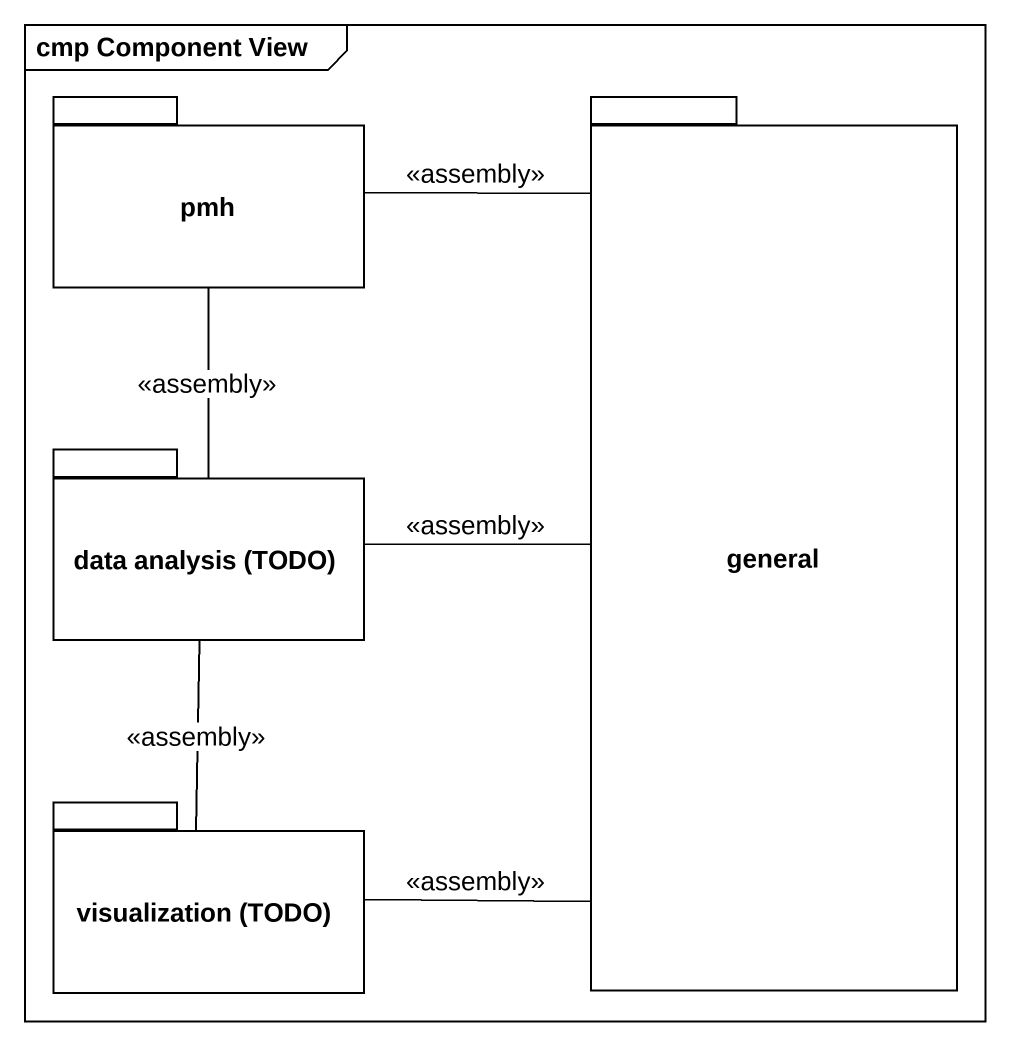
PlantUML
@startuml
mainframe cmp Component View
package pmh {
}
package general {
}
package "data analysis (TODO)" as data_analysis_TODO {
}
package "visualization (TODO)" as visualization_TODO {
}
pmh -- general : <<assembly>>
data_analysis_TODO -up- pmh : <<assembly>>
data_analysis_TODO -right- general : <<assembly>>
visualization_TODO -up- general : <<assembly>>
visualization_TODO -up- data_analysis_TODO : <<assembly>>
@enduml
